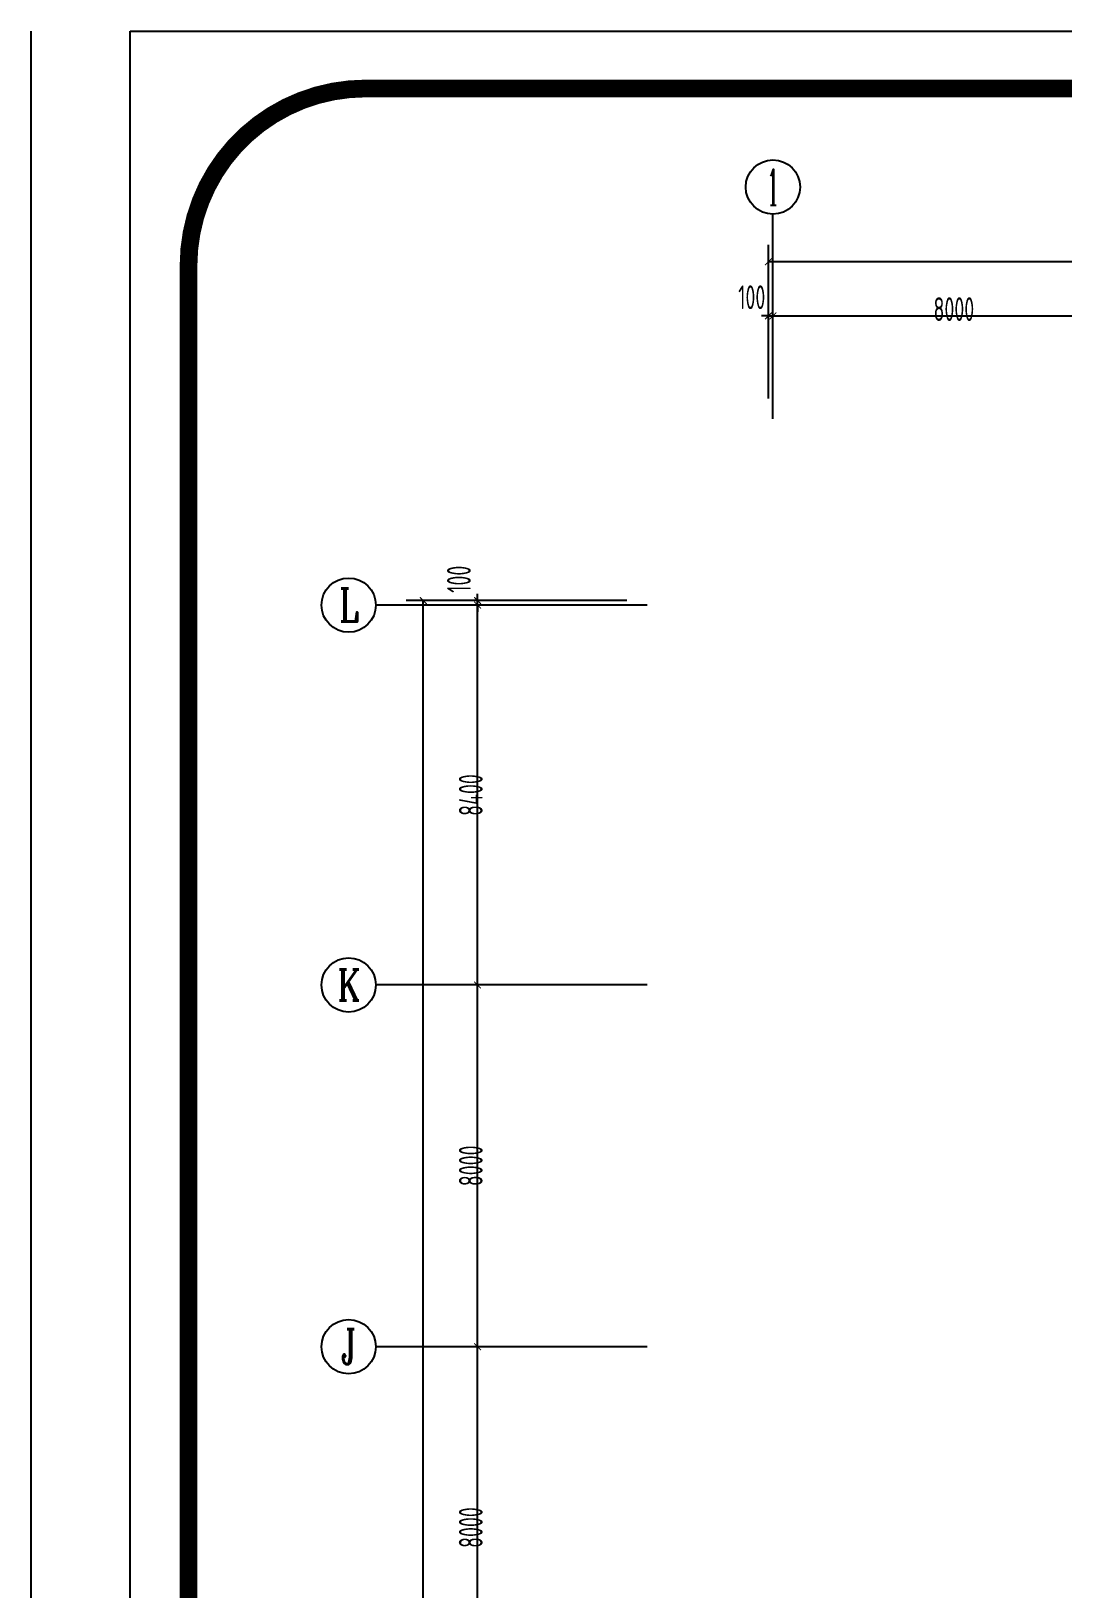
# Model space of a CAD drawing. Header units: inches. Extents: x -584 to 1446124, y -108140 to 99637.
# Drawn here: x 874424 to 897232, y 65188 to 99637 of the extents above; entities that cross this region are included whole.
import ezdxf
from ezdxf.enums import TextEntityAlignment as Align

# ---------------------------------------------------------------- set-up
doc = ezdxf.new("R2010")
doc.units = ezdxf.units.IN
doc.header["$MEASUREMENT"] = 0
for name, color, linetype in [('AXIS', 3, 'Continuous'), ('AXIS_TEXT', 7, 'Continuous'), ('外框', 7, 'Continuous')]:
    doc.layers.add(name, color=color, linetype=linetype)
doc.styles.add('_TCH_AXIS', font='COMPLEX', dxfattribs={"bigfont": 'GBCBIG'})
doc.styles.add('_TCH_DIM_T3', font='TSSDENG', dxfattribs={"width": 0.64, "bigfont": 'TSSDCHN'})
doc.styles.add('COMPLEX', font='stylu.ttf')
doc.dimstyles.new('_TCH_ARCH&&150', dxfattribs={"dimtxt": 525, "dimasz": 150, "dimexe": 375, "dimexo": 450, "dimgap": 150, "dimtad": 1, "dimdec": 0, "dimzin": 0, "dimdsep": 46, "dimtxsty": '_TCH_DIM_T3', "dimblk": 'ARCHTICK', "dimcen": 0.09, "dimclrt": 7, "dimazin": 2, "dimtfac": 1, "dimtdec": 0, "dimtix": 1, "dimtmove": 2, "dimatfit": 3, "dimfxl": 0, "dimtolj": 1, "dimtzin": 0, "dimarcsym": 0})

# ---------------------------------------------------------------- blocks, each defined once
blk = doc.blocks.new('_ArchTick')
at = {"color": 0, "linetype": 'ByBlock', "const_width": 0.15}
blk.add_lwpolyline([(-0.5, -0.5), (0.5, 0.5)], dxfattribs=at)
blk = doc.blocks.new('*D116')
at = {"layer": 'AXIS', "color": 0, "lineweight": -2, "transparency": 16777216}
for p, q in [((887593, 70543), (883918, 70543)), ((884293, 62543), (884293, 70543)), ((887593, 62543), (883918, 62543))]:
    blk.add_line(p, q, dxfattribs=at)
at = {"layer": 'Defpoints', "color": 0, "transparency": 16777216}
for p in [(884293, 70543), (888043, 70543), (888043, 62543)]:
    blk.add_point(p, dxfattribs=at)
at = {"layer": 'AXIS', "color": 0, "lineweight": -2, "transparency": 16777216, "xscale": 150, "yscale": 150, "zscale": 150}
for p, rotation in [((884293, 70543), 90), ((884293, 62543), 270)]:
    blk.add_blockref('_ArchTick', p, dxfattribs=dict(at, rotation=rotation))
at = {"layer": 'AXIS', "color": 7, "transparency": 16777216, "insert": (884143, 66543), "char_height": 525, "attachment_point": 5, "rotation": 90, "style": '_TCH_DIM_T3'}
blk.add_mtext('\\A1;8000', dxfattribs=at)
blk = doc.blocks.new('*D117')
at = {"layer": 'AXIS', "color": 0, "lineweight": -2, "transparency": 16777216}
for p, q in [((887593, 78543), (883918, 78543)), ((884293, 70543), (884293, 78543)), ((887593, 70543), (883918, 70543))]:
    blk.add_line(p, q, dxfattribs=at)
at = {"layer": 'Defpoints', "color": 0, "transparency": 16777216}
for p in [(884293, 78543), (888043, 78543), (888043, 70543)]:
    blk.add_point(p, dxfattribs=at)
at = {"layer": 'AXIS', "color": 0, "lineweight": -2, "transparency": 16777216, "xscale": 150, "yscale": 150, "zscale": 150}
for p, rotation in [((884293, 78543), 90), ((884293, 70543), 270)]:
    blk.add_blockref('_ArchTick', p, dxfattribs=dict(at, rotation=rotation))
at = {"layer": 'AXIS', "color": 7, "transparency": 16777216, "insert": (884143, 74543), "char_height": 525, "attachment_point": 5, "rotation": 90, "style": '_TCH_DIM_T3'}
blk.add_mtext('\\A1;8000', dxfattribs=at)
blk = doc.blocks.new('*D118')
at = {"layer": 'AXIS', "color": 0, "lineweight": -2, "transparency": 16777216}
for p, q in [((887593, 86943), (883918, 86943)), ((884293, 78543), (884293, 86943)), ((887593, 78543), (883918, 78543))]:
    blk.add_line(p, q, dxfattribs=at)
at = {"layer": 'Defpoints', "color": 0, "transparency": 16777216}
for p in [(884293, 86943), (888043, 86943), (888043, 78543)]:
    blk.add_point(p, dxfattribs=at)
at = {"layer": 'AXIS', "color": 0, "lineweight": -2, "transparency": 16777216, "xscale": 150, "yscale": 150, "zscale": 150}
for p, rotation in [((884293, 86943), 90), ((884293, 78543), 270)]:
    blk.add_blockref('_ArchTick', p, dxfattribs=dict(at, rotation=rotation))
at = {"layer": 'AXIS', "color": 7, "transparency": 16777216, "insert": (884143, 82743), "char_height": 525, "attachment_point": 5, "rotation": 90, "style": '_TCH_DIM_T3'}
blk.add_mtext('\\A1;8400', dxfattribs=at)
blk = doc.blocks.new('*D119')
at = {"layer": 'AXIS', "color": 0, "lineweight": -2, "transparency": 16777216}
for p, q in [((884293, 87043), (884293, 87193)), ((887593, 87043), (883918, 87043)), ((887593, 86943), (883918, 86943)), ((884293, 86943), (884293, 87043)), ((884293, 86943), (884293, 86793))]:
    blk.add_line(p, q, dxfattribs=at)
at = {"layer": 'Defpoints', "color": 0, "transparency": 16777216}
for p in [(884293, 87043), (888043, 87043), (888043, 86943)]:
    blk.add_point(p, dxfattribs=at)
at = {"layer": 'AXIS', "color": 0, "lineweight": -2, "transparency": 16777216, "xscale": 150, "yscale": 150, "zscale": 150}
for p, rotation in [((884293, 87043), 270), ((884293, 86943), 90)]:
    blk.add_blockref('_ArchTick', p, dxfattribs=dict(at, rotation=rotation))
at = {"layer": 'AXIS', "color": 7, "transparency": 16777216, "insert": (883881, 87516), "char_height": 525, "attachment_point": 5, "rotation": 90, "style": '_TCH_DIM_T3'}
blk.add_mtext('\\A1;100', dxfattribs=at)
blk = doc.blocks.new('*D120')
at = {"layer": 'AXIS', "color": 0, "lineweight": -2, "transparency": 16777216}
for p, q in [((887593, 87043), (882718, 87043)), ((883093, 13043), (883093, 87043)), ((887593, 13043), (882718, 13043))]:
    blk.add_line(p, q, dxfattribs=at)
at = {"layer": 'Defpoints', "color": 0, "transparency": 16777216}
for p in [(883093, 87043), (888043, 87043), (888043, 13043)]:
    blk.add_point(p, dxfattribs=at)
at = {"layer": 'AXIS', "color": 0, "lineweight": -2, "transparency": 16777216, "xscale": 150, "yscale": 150, "zscale": 150}
for p, rotation in [((883093, 87043), 90), ((883093, 13043), 270)]:
    blk.add_blockref('_ArchTick', p, dxfattribs=dict(at, rotation=rotation))
at = {"layer": 'AXIS', "color": 7, "transparency": 16777216, "insert": (882943, 50043), "char_height": 525, "attachment_point": 5, "rotation": 90, "style": '_TCH_DIM_T3'}
blk.add_mtext('\\A1;74000', dxfattribs=at)
blk = doc.blocks.new('*D121')
at = {"layer": 'AXIS', "color": 0, "lineweight": -2, "transparency": 16777216}
for p, q in [((890723, 91512), (890723, 93714)), ((890823, 91512), (890823, 93714)), ((890723, 93339), (890573, 93339)), ((890723, 93339), (890823, 93339)), ((890823, 93339), (890973, 93339))]:
    blk.add_line(p, q, dxfattribs=at)
at = {"layer": 'Defpoints', "color": 0, "transparency": 16777216}
for p in [(890823, 93339), (890723, 91062), (890823, 91062)]:
    blk.add_point(p, dxfattribs=at)
at = {"layer": 'AXIS', "color": 0, "lineweight": -2, "transparency": 16777216, "xscale": 150, "yscale": 150, "zscale": 150}
blk.add_blockref('_ArchTick', (890723, 93339), dxfattribs=at)
at = {"layer": 'AXIS', "color": 0, "lineweight": -2, "transparency": 16777216, "xscale": 150, "yscale": 150, "zscale": 150, "rotation": 180}
blk.add_blockref('_ArchTick', (890823, 93339), dxfattribs=at)
at = {"layer": 'AXIS', "color": 7, "transparency": 16777216, "insert": (890355, 93752), "char_height": 525, "attachment_point": 5, "style": '_TCH_DIM_T3'}
blk.add_mtext('\\A1;100', dxfattribs=at)
blk = doc.blocks.new('*D122')
at = {"layer": 'AXIS', "color": 0, "lineweight": -2, "transparency": 16777216}
for p, q in [((890823, 91512), (890823, 93714)), ((898823, 91512), (898823, 93714)), ((890823, 93339), (898823, 93339))]:
    blk.add_line(p, q, dxfattribs=at)
at = {"layer": 'Defpoints', "color": 0, "transparency": 16777216}
for p in [(898823, 93339), (890823, 91062), (898823, 91062)]:
    blk.add_point(p, dxfattribs=at)
at = {"layer": 'AXIS', "color": 0, "lineweight": -2, "transparency": 16777216, "xscale": 150, "yscale": 150, "zscale": 150, "rotation": 180}
blk.add_blockref('_ArchTick', (890823, 93339), dxfattribs=at)
at = {"layer": 'AXIS', "color": 0, "lineweight": -2, "transparency": 16777216, "xscale": 150, "yscale": 150, "zscale": 150}
blk.add_blockref('_ArchTick', (898823, 93339), dxfattribs=at)
at = {"layer": 'AXIS', "color": 7, "transparency": 16777216, "insert": (894823, 93489), "char_height": 525, "attachment_point": 5, "style": '_TCH_DIM_T3'}
blk.add_mtext('\\A1;8000', dxfattribs=at)
blk = doc.blocks.new('*D132')
at = {"layer": 'AXIS', "color": 0, "lineweight": -2, "transparency": 16777216}
for p, q in [((890723, 91512), (890723, 94914)), ((971023, 91512), (971023, 94914)), ((890723, 94539), (971023, 94539))]:
    blk.add_line(p, q, dxfattribs=at)
at = {"layer": 'Defpoints', "color": 0, "transparency": 16777216}
for p in [(971023, 94539), (890723, 91062), (971023, 91062)]:
    blk.add_point(p, dxfattribs=at)
at = {"layer": 'AXIS', "color": 0, "lineweight": -2, "transparency": 16777216, "xscale": 150, "yscale": 150, "zscale": 150, "rotation": 180}
blk.add_blockref('_ArchTick', (890723, 94539), dxfattribs=at)
at = {"layer": 'AXIS', "color": 0, "lineweight": -2, "transparency": 16777216, "xscale": 150, "yscale": 150, "zscale": 150}
blk.add_blockref('_ArchTick', (971023, 94539), dxfattribs=at)
at = {"layer": 'AXIS', "color": 7, "transparency": 16777216, "insert": (930873, 94689), "char_height": 525, "attachment_point": 5, "style": '_TCH_DIM_T3'}
blk.add_mtext('\\A1;80300', dxfattribs=at)
blk = doc.blocks.new('_AXISO')
blk.add_circle((0, 0), 0.5)
at = {"layer": 'AXIS_TEXT', "style": 'COMPLEX', "width": 1.041667}
blk.add_attdef('A', text='', height=0.56, dxfattribs=at).set_placement((-0.25, -0.28), (0.25, -0.28), align=Align.FIT)

msp = doc.modelspace()

# ---------------------------------------------------------------- linework, layer by layer
at = {"layer": 'AXIS'}
for p, q in [((890822.9, 91061.7), (890822.9, 95589.2)), ((888043.3, 86942.8), (882043.3, 86942.8)), ((888043.3, 78542.8), (882043.3, 78542.8)), ((888043.3, 70542.8), (882043.3, 70542.8))]:
    msp.add_line(p, q, dxfattribs=at)
at = {"layer": '外框', "lineweight": -2}
for p, q in [((874423.9, 5887.4), (874423.9, 99636.8)), ((876614.6, 99636.8), (1010552, 99636.8)), ((876614.6, 5779.8), (876614.6, 99636.8))]:
    msp.add_line(p, q, dxfattribs=at)
at = {"layer": '外框', "lineweight": -2, "const_width": 391.5}
msp.add_lwpolyline([(881818.3, 7015.2), (1005149.3, 7015.2, 0.4142136), (1009064.5, 10930.4), (1009064.5, 94453.3, 0.4142136), (1005149.3, 98368.5), (881818.3, 98368.5, 0.4142136), (877903, 94453.3), (877903, 10930.4, 0.4142136)], format="xyb", close=True, dxfattribs=at)

# ---------------------------------------------------------------- block references
at = {"layer": 'AXIS'}
ref = msp.add_blockref('_AXISO', (890822.9, 96189.2), dxfattribs=dict(at, xscale=1200, yscale=1200, zscale=1200))
ref.add_attrib('A', '1', dxfattribs={"layer": 'AXIS_TEXT', "height": 794.6, "style": '_TCH_AXIS', "width": 0.8}).set_placement((890686.7, 95791.9), (890959.1, 95791.9), align=Align.FIT)
ref = msp.add_blockref('_AXISO', (881443.3, 86942.8), dxfattribs=dict(at, xscale=1200, yscale=1200, zscale=1200))
ref.add_attrib('A', 'L', dxfattribs={"layer": 'AXIS_TEXT', "height": 729.3, "style": '_TCH_AXIS', "width": 0.8}).set_placement((881234.9, 86578.2), (881651.7, 86578.2), align=Align.FIT)
ref = msp.add_blockref('_AXISO', (881443.3, 78542.8), dxfattribs=dict(at, xscale=1200, yscale=1200, zscale=1200))
ref.add_attrib('A', 'K', dxfattribs={"layer": 'AXIS_TEXT', "height": 680.5, "style": '_TCH_AXIS', "width": 0.8}).set_placement((881197.1, 78202.6), (881689.6, 78202.6), align=Align.FIT)
ref = msp.add_blockref('_AXISO', (881443.3, 70542.8), dxfattribs=dict(at, xscale=1200, yscale=1200, zscale=1200))
ref.add_attrib('A', 'J', dxfattribs={"layer": 'AXIS_TEXT', "height": 774.7, "style": '_TCH_AXIS', "width": 0.8}).set_placement((881281, 70155.5), (881605.7, 70155.5), align=Align.FIT)

# ---------------------------------------------------------------- dimensions: what is measured, and where the dimension line sits
for p1, p2, distance, picture, middle in [((890722.9, 91061.7), (971022.9, 91061.7), 3477.6, '*D132', (930872.9, 94689.2)), ((890822.9, 91061.7), (898822.9, 91061.7), 2277.6, '*D122', (894822.9, 93489.2)), ((888043.3, 13042.8), (888043.3, 87042.8), 4950, '*D120', (882943.3, 50042.8)), ((888043.3, 78542.8), (888043.3, 86942.8), 3750, '*D118', (884143.3, 82742.8)), ((888043.3, 70542.8), (888043.3, 78542.8), 3750, '*D117', (884143.3, 74542.8)), ((888043.3, 62542.8), (888043.3, 70542.8), 3750, '*D116', (884143.3, 66542.8))]:
    dim = msp.add_aligned_dim(p1=p1, p2=p2, distance=distance, dimstyle='_TCH_ARCH&&150', dxfattribs=at)
    dim.commit()
    dim.dimension.update_dxf_attribs({"geometry": picture, "text_midpoint": middle})
for base, p1, p2, angle, picture, middle in [((890822.9, 93339.2), (890722.9, 91061.7), (890822.9, 91061.7), 360, '*D121', (890355.1, 93751.7)), ((884293.3, 87042.8), (888043.3, 86942.8), (888043.3, 87042.8), 90, '*D119', (883880.8, 87515.9))]:
    dim = msp.add_linear_dim(base=base, p1=p1, p2=p2, angle=angle, dimstyle='_TCH_ARCH&&150', dxfattribs=at)
    dim.commit()
    dim.dimension.update_dxf_attribs({"geometry": picture, "text_midpoint": middle, "dimtype": 161})

doc.saveas('drawing.dxf')
